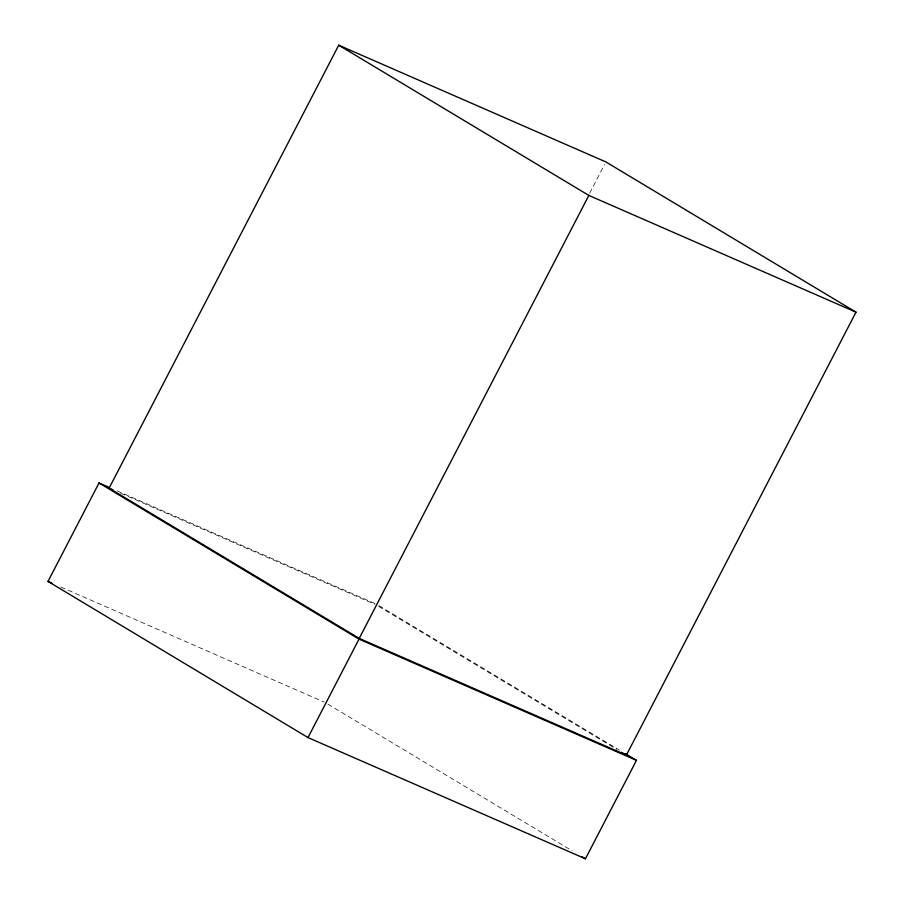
<?xml version="1.0" encoding="UTF-8"?>
<svg xmlns="http://www.w3.org/2000/svg" width="904" height="904" viewBox="0 0 904 904"><rect width="100%" height="100%" fill="white"/><g stroke="black" fill="none" stroke-linecap="round" stroke-linejoin="round"><path stroke-width="0.68" stroke-dasharray="4.52 3.39" d="M589.679 193.219L604.595 164.438M117.091 490.861L375.171 603.635M120.729 493.256L374.979 604.358M60.907 587.046L324.152 702.069M378.889 605.646L619.534 750.196M378.686 606.369L616.709 749.337M327.858 704.092L572.13 850.811"/><path stroke-width="1.36" d="M625.579 753.823L636.461 760.354L585.43 858.8L307.993 737.574L48.002 581.408L99.033 482.962L109.35 487.482M109.113 488.183L338.729 45.2L605.895 161.94L855.998 312.162L626.382 755.145L359.216 638.405L109.113 488.183L112.989 489.878M359.216 638.405L588.843 195.422L855.998 312.162M307.993 737.574L359.024 639.128L636.461 760.354M48.002 581.408L51.878 583.103M338.729 45.2L588.843 195.422M621.545 752.241L626.382 755.145M99.033 482.962L359.024 639.128M581.803 856.619L585.43 858.8"/></g></svg>
